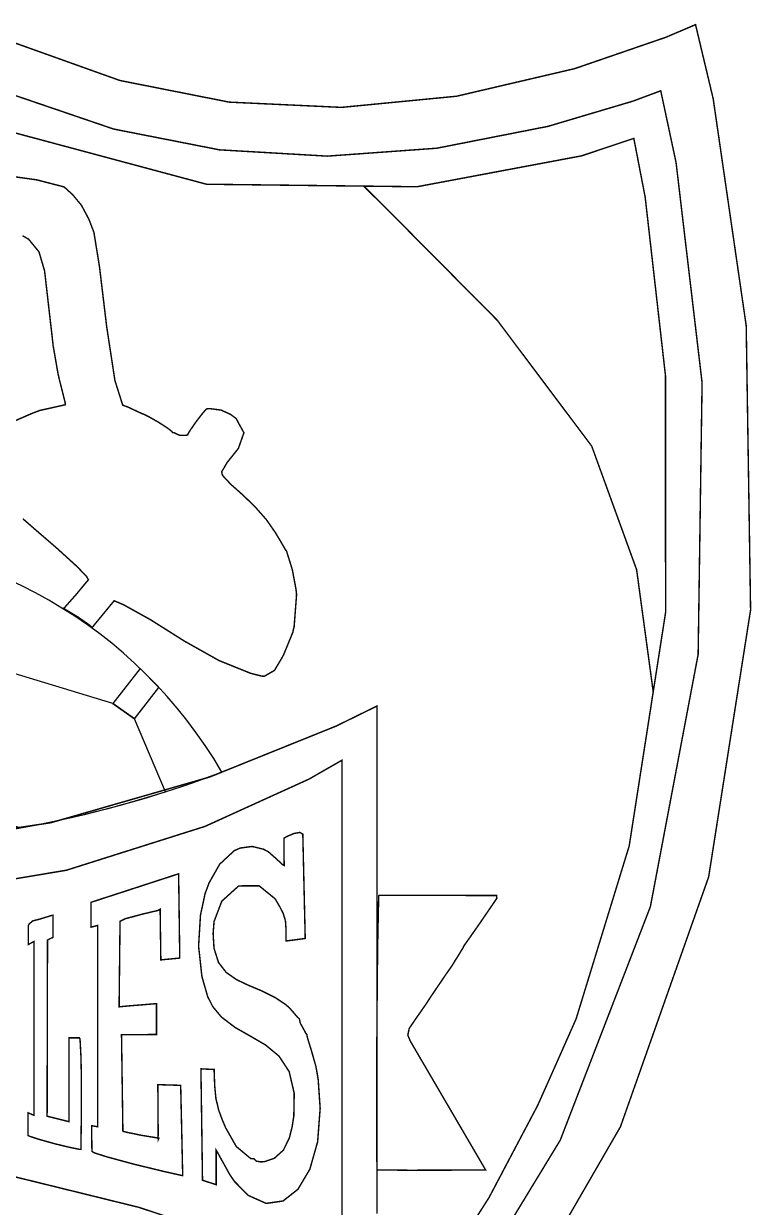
# Model space of a CAD drawing. Header units: millimetres. Extents: x -34.6 to 4, y -36.3 to 5.2.
# Drawn here: x -10.78 to 4.02, y -21.05 to 3.04 of the extents above; entities that cross this region are included whole.
import ezdxf

# ---------------------------------------------------------------- set-up
doc = ezdxf.new("R2010")
doc.units = ezdxf.units.MM

msp = doc.modelspace()

# ---------------------------------------------------------------- linework, layer by layer
at = {"color": 0}
for points in [[(-1.378, -24.144, 0.0293, 0.0293, 0), (1.359, -19.406, 0.0293, 0.0293, 0), (3.154, -14.32, 0.0293, 0.0293, 0), (4.007, -8.887, 0.0293, 0.0293, 0), (3.918, -3.105, 0.0293, 0.0293, 0), (3.246, 1.516, 0.0293, 0.0293, 0), (2.887, 3.024, 0.0293, 0.0293, 0), (2.286, 2.768, 0.0293, 0.0293, 0), (0.426, 2.128, 0.0293, 0.0293, 0), (-1.976, 1.567, 0.0293, 0.0293, 0), (-4.318, 1.34, 0.0293, 0.0293, 0), (-6.601, 1.447, 0.0293, 0.0293, 0), (-8.825, 1.887, 0.0293, 0.0293, 0), (-10.989, 2.661, 0.0293, 0.0293, 0)], [(-2.533, -24.063, 0.0293, 0.0293, 0), (0.134, -19.679, 0.0293, 0.0293, 0), (1.968, -14.927, 0.0293, 0.0293, 0), (2.94, -9.792, 0.0293, 0.0293, 0), (3.02, -4.262, 0.0293, 0.0293, 0), (2.491, 0.215, 0.0293, 0.0293, 0), (2.179, 1.678, 0.0293, 0.0293, 0), (1.616, 1.468, 0.0293, 0.0293, 0), (-0.115, 0.954, 0.0293, 0.0293, 0), (-2.378, 0.509, 0.0293, 0.0293, 0), (-4.606, 0.348, 0.0293, 0.0293, 0), (-6.799, 0.476, 0.0293, 0.0293, 0), (-8.953, 0.899, 0.0293, 0.0293, 0), (-11.067, 1.62, 0.0293, 0.0293, 0)], [(-2.814, -23.201, 0.0293, 0.0293, 0), (-1.314, -20.845, 0.0293, 0.0293, 0), (-0.325, -18.971, 0.0293, 0.0293, 0), (-0.038, -18.327, 0.0293, 0.0293, 0), (0.456, -17.213, 0.0293, 0.0293, 0), (1.537, -13.691, 0.0293, 0.0293, 0), (2.277, -8.942, 0.0293, 0.0293, 0), (2.276, -4.127, 0.0293, 0.0293, 0), (1.862, -0.486, 0.0293, 0.0293, 0), (1.631, 0.709, 0.0293, 0.0293, 0), (0.565, 0.353, 0.0293, 0.0293, 0), (-2.779, -0.275, 0.0293, 0.0293, 0), (-7.064, -0.224, 0.0293, 0.0293, 0), (-11.205, 0.887, 0.0293, 0.0293, 0)], [(-10.8, -7.032, 0.0293, 0.0293, 0), (-10.548, -7.252, 0.0293, 0.0293, 0), (-10.111, -7.629, 0.0293, 0.0293, 0), (-9.704, -7.999, 0.0293, 0.0293, 0), (-9.503, -8.208, 0.0293, 0.0293, 0), (-9.467, -8.275, 0.0293, 0.0293, 0), (-9.497, -8.309, 0.0293, 0.0293, 0), (-9.721, -8.579, 0.0293, 0.0293, 0), (-9.943, -8.83, 0.0293, 0.0293, 0), (-9.971, -8.855, 0.0293, 0.0293, 0), (-9.916, -8.891, 0.0293, 0.0293, 0), (-9.677, -9.033, 0.0293, 0.0293, 0), (-9.442, -9.198, 0.0293, 0.0293, 0), (-9.389, -9.246, 0.0293, 0.0293, 0), (-9.356, -9.203, 0.0293, 0.0293, 0), (-8.979, -8.744, 0.0293, 0.0293, 0), (-8.943, -8.701, 0.0293, 0.0293, 0), (-8.752, -8.782, 0.0293, 0.0293, 0), (-8.203, -9.087, 0.0293, 0.0293, 0), (-7.527, -9.514, 0.0293, 0.0293, 0), (-6.811, -9.917, 0.0293, 0.0293, 0), (-6.173, -10.175, 0.0293, 0.0293, 0), (-5.952, -10.232, 0.0293, 0.0293, 0), (-5.888, -10.238, 0.0293, 0.0293, 0), (-5.681, -10.119, 0.0293, 0.0293, 0), (-5.544, -9.888, 0.0293, 0.0293, 0), (-5.515, -9.838, 0.0293, 0.0293, 0), (-5.492, -9.794, 0.0293, 0.0293, 0), (-5.307, -9.342, 0.0293, 0.0293, 0), (-5.298, -9.294, 0.0293, 0.0293, 0), (-5.281, -9.232, 0.0293, 0.0293, 0), (-5.231, -8.577, 0.0293, 0.0293, 0), (-5.238, -8.508, 0.0293, 0.0293, 0), (-5.244, -8.46, 0.0293, 0.0293, 0), (-5.317, -8.069, 0.0293, 0.0293, 0), (-5.434, -7.695, 0.0293, 0.0293, 0), (-5.462, -7.655, 0.0293, 0.0293, 0), (-5.51, -7.57, 0.0293, 0.0293, 0), (-5.66, -7.317, 0.0293, 0.0293, 0), (-5.844, -7.052, 0.0293, 0.0293, 0), (-6.063, -6.803, 0.0293, 0.0293, 0), (-6.289, -6.582, 0.0293, 0.0293, 0), (-6.366, -6.511, 0.0293, 0.0293, 0), (-6.391, -6.488, 0.0293, 0.0293, 0), (-6.564, -6.336, 0.0293, 0.0293, 0), (-6.725, -6.164, 0.0293, 0.0293, 0), (-6.745, -6.13, 0.0293, 0.0293, 0), (-6.754, -6.074, 0.0293, 0.0293, 0), (-6.641, -5.884, 0.0293, 0.0293, 0), (-6.415, -5.601, 0.0293, 0.0293, 0), (-6.303, -5.283, 0.0293, 0.0293, 0), (-6.461, -4.992, 0.0293, 0.0293, 0), (-6.541, -4.933, 0.0293, 0.0293, 0), (-6.574, -4.908, 0.0293, 0.0293, 0), (-6.768, -4.82, 0.0293, 0.0293, 0), (-7.004, -4.79, 0.0293, 0.0293, 0), (-7.057, -4.795, 0.0293, 0.0293, 0), (-7.076, -4.809, 0.0293, 0.0293, 0), (-7.145, -4.889, 0.0293, 0.0293, 0), (-7.269, -5.049, 0.0293, 0.0293, 0), (-7.384, -5.214, 0.0293, 0.0293, 0), (-7.44, -5.304, 0.0293, 0.0293, 0), (-7.447, -5.326, 0.0293, 0.0293, 0), (-7.486, -5.336, 0.0293, 0.0293, 0), (-7.611, -5.334, 0.0293, 0.0293, 0), (-7.718, -5.284, 0.0293, 0.0293, 0), (-7.755, -5.276, 0.0293, 0.0293, 0), (-7.77, -5.254, 0.0293, 0.0293, 0), (-7.859, -5.185, 0.0293, 0.0293, 0), (-8.04, -5.068, 0.0293, 0.0293, 0), (-8.234, -4.958, 0.0293, 0.0293, 0), (-8.345, -4.903, 0.0293, 0.0293, 0), (-8.376, -4.893, 0.0293, 0.0293, 0), (-8.669, -4.756, 0.0293, 0.0293, 0), (-8.768, -4.721, 0.0293, 0.0293, 0), (-8.927, -4.22, 0.0293, 0.0293, 0), (-9.094, -3.129, 0.0293, 0.0293, 0), (-9.24, -1.912, 0.0293, 0.0293, 0), (-9.354, -1.205, 0.0293, 0.0293, 0), (-9.433, -0.998, 0.0293, 0.0293, 0), (-9.461, -0.928, 0.0293, 0.0293, 0), (-9.608, -0.652, 0.0293, 0.0293, 0), (-9.79, -0.433, 0.0293, 0.0293, 0), (-9.835, -0.393, 0.0293, 0.0293, 0), (-9.96, -0.279, 0.0293, 0.0293, 0), (-10.512, -0.136, 0.0293, 0.0293, 0), (-11.753, 0.039, 0.0293, 0.0293, 0)], [(-10.807, -1.272, 0.0293, 0.0293, 0), (-10.746, -1.307, 0.0293, 0.0293, 0), (-10.684, -1.342, 0.0293, 0.0293, 0), (-10.472, -1.6, 0.0293, 0.0293, 0), (-10.36, -1.981, 0.0293, 0.0293, 0), (-10.348, -2.078, 0.0293, 0.0293, 0), (-10.19, -3.453, 0.0293, 0.0293, 0), (-10.185, -3.506, 0.0293, 0.0293, 0), (-10.089, -4.057, 0.0293, 0.0293, 0), (-10.078, -4.109, 0.0293, 0.0293, 0), (-10.067, -4.163, 0.0293, 0.0293, 0), (-9.941, -4.663, 0.0293, 0.0293, 0), (-9.936, -4.712, 0.0293, 0.0293, 0), (-9.977, -4.721, 0.0293, 0.0293, 0), (-10.452, -4.827, 0.0293, 0.0293, 0), (-10.489, -4.841, 0.0293, 0.0293, 0), (-10.605, -4.884, 0.0293, 0.0293, 0), (-11.053, -5.079, 0.0293, 0.0293, 0)], [(-26.848, -23.555, 0.0293, 0.0293, 0), (-26.848, -10.844, 0.0293, 0.0293, 0), (-26.848, -10.844, 0.0293, 0.0293, 0), (-26.227, -11.137, 0.0293, 0.0293, 0), (-24.322, -11.931, 0.0293, 0.0293, 0), (-21.721, -12.81, 0.0293, 0.0293, 0), (-19.028, -13.429, 0.0293, 0.0293, 0), (-16.226, -13.737, 0.0293, 0.0293, 0), (-13.298, -13.683, 0.0293, 0.0293, 0), (-10.229, -13.218, 0.0293, 0.0293, 0), (-7.001, -12.289, 0.0293, 0.0293, 0), (-4.425, -11.251, 0.0293, 0.0293, 0), (-3.596, -10.844, 0.0293, 0.0293, 0), (-3.596, -14.021, 0.0293, 0.0293, 0), (-3.596, -21.172, 0.0293, 0.0293, 0)]]:
    msp.add_lwpolyline(points, format="xyseb", dxfattribs=at)
at = {"color": 6}
msp.add_lwpolyline([(-3.864, -0.262, 0.0293, 0.0293, 0), (-3.149, -0.975, 0.0293, 0.0293, 0), (-1.15, -2.99, 0.0293, 0.0293, 0), (0.774, -5.553, 0.0293, 0.0293, 0), (1.688, -8.068, 0.0293, 0.0293, 0), (2.026, -10.554, 0.0293, 0.0293, 0), (2.277, -8.942, 0.0293, 0.0293, 0), (2.276, -4.127, 0.0293, 0.0293, 0), (1.862, -0.486, 0.0293, 0.0293, 0), (1.631, 0.709, 0.0293, 0.0293, 0), (0.565, 0.353, 0.0293, 0.0293, 0), (-2.779, -0.275, 0.0293, 0.0293, 0), (-3.864, -0.262, 0.0293, 0.0293, 0)], format="xyseb", close=True, dxfattribs=at)
at = {"color": 1}
msp.add_lwpolyline([(-23.355, -12.258, 0.179811), (-6.75, -12.188, 0.578008)], format="xyb", close=True, dxfattribs=at)
at = {"color": 2}
msp.add_lwpolyline([(-12.92, -12.625), (-10.849, -13.325, 0.031913), (-7.901, -12.587), (-8.528, -11.105), (-8.967, -10.792), (-12.059, -9.853), (-12.795, -9.983), (-13.4, -11.966)], format="xyb", close=True, dxfattribs=at)
msp.add_lwpolyline([(-8.528, -11.105), (-8.031, -10.464), (-8.415, -10.077), (-8.967, -10.792)], close=True, dxfattribs=at)
at = {"color": 0}
for points in [[(-26.109, -11.946, 0.0293, 0.0293, 0), (-25.501, -12.251, 0.0293, 0.0293, 0), (-23.62, -13.05, 0.0293, 0.0293, 0), (-21.013, -13.908, 0.0293, 0.0293, 0), (-18.314, -14.486, 0.0293, 0.0293, 0), (-15.548, -14.747, 0.0293, 0.0293, 0), (-12.739, -14.658, 0.0293, 0.0293, 0), (-9.913, -14.185, 0.0293, 0.0293, 0), (-7.094, -13.293, 0.0293, 0.0293, 0), (-4.977, -12.33, 0.0293, 0.0293, 0), (-4.307, -11.946, 0.0293, 0.0293, 0), (-4.307, -22.55, 0.0293, 0.0293, 0), (-4.776, -22.347, 0.0293, 0.0293, 0), (-6.205, -21.787, 0.0293, 0.0293, 0), (-8.436, -21.047, 0.0293, 0.0293, 0), (-10.953, -20.427, 0.0293, 0.0293, 0), (-13.705, -20.023, 0.0293, 0.0293, 0), (-16.646, -19.936, 0.0293, 0.0293, 0), (-19.727, -20.263, 0.0293, 0.0293, 0), (-22.897, -21.101, 0.0293, 0.0293, 0), (-25.341, -22.124, 0.0293, 0.0293, 0), (-26.109, -22.55, 0.0293, 0.0293, 0), (-26.109, -11.946, 0.0293, 0.0293, 0)], [(-5.31, -19.336, 0.0293, 0.0293, 0), (-5.322, -19.411, 0.0293, 0.0293, 0), (-5.379, -19.636, 0.0293, 0.0293, 0), (-5.499, -19.881, 0.0293, 0.0293, 0), (-5.685, -20.049, 0.0293, 0.0293, 0), (-5.888, -20.117, 0.0293, 0.0293, 0), (-5.956, -20.121, 0.0293, 0.0293, 0), (-5.979, -20.117, 0.0293, 0.0293, 0), (-6.048, -20.107, 0.0293, 0.0293, 0), (-6.085, -20.071, 0.0293, 0.0293, 0), (-6.096, -20.059, 0.0293, 0.0293, 0), (-6.166, -20.052, 0.0293, 0.0293, 0), (-6.458, -19.808, 0.0293, 0.0293, 0), (-6.673, -19.43, 0.0293, 0.0293, 0), (-6.704, -19.357, 0.0293, 0.0293, 0), (-6.734, -19.287, 0.0293, 0.0293, 0), (-6.814, -19.073, 0.0293, 0.0293, 0), (-6.872, -18.833, 0.0293, 0.0293, 0), (-6.897, -18.576, 0.0293, 0.0293, 0), (-6.906, -18.324, 0.0293, 0.0293, 0), (-6.908, -18.241, 0.0293, 0.0293, 0), (-7.177, -18.227, 0.0293, 0.0293, 0), (-7.145, -20.495, 0.0293, 0.0293, 0), (-6.868, -20.584, 0.0293, 0.0293, 0), (-6.868, -19.881, 0.0293, 0.0293, 0), (-6.841, -19.926, 0.0293, 0.0293, 0), (-6.598, -20.366, 0.0293, 0.0293, 0), (-6.569, -20.411, 0.0293, 0.0293, 0), (-6.495, -20.519, 0.0293, 0.0293, 0), (-6.212, -20.804, 0.0293, 0.0293, 0), (-5.85, -20.966, 0.0293, 0.0293, 0), (-5.506, -20.917, 0.0293, 0.0293, 0), (-5.203, -20.678, 0.0293, 0.0293, 0), (-4.961, -20.27, 0.0293, 0.0293, 0), (-4.803, -19.714, 0.0293, 0.0293, 0), (-4.751, -19.031, 0.0293, 0.0293, 0), (-4.792, -18.436, 0.0293, 0.0293, 0), (-4.826, -18.242, 0.0293, 0.0293, 0), (-4.839, -18.173, 0.0293, 0.0293, 0), (-4.926, -17.867, 0.0293, 0.0293, 0), (-5.011, -17.589, 0.0293, 0.0293, 0), (-5.022, -17.533, 0.0293, 0.0293, 0), (-5.025, -17.531, 0.0293, 0.0293, 0), (-5.062, -17.467, 0.0293, 0.0293, 0), (-5.106, -17.387, 0.0293, 0.0293, 0), (-5.111, -17.378, 0.0293, 0.0293, 0), (-5.122, -17.357, 0.0293, 0.0293, 0), (-5.157, -17.295, 0.0293, 0.0293, 0), (-5.167, -17.245, 0.0293, 0.0293, 0), (-5.168, -17.229, 0.0293, 0.0293, 0), (-5.168, -17.229, 0.0293, 0.0293, 0), (-5.177, -17.212, 0.0293, 0.0293, 0), (-5.176, -17.208, 0.0293, 0.0293, 0), (-5.205, -17.184, 0.0293, 0.0293, 0), (-5.288, -17.088, 0.0293, 0.0293, 0), (-5.374, -16.988, 0.0293, 0.0293, 0), (-5.403, -16.963, 0.0293, 0.0293, 0), (-5.465, -16.91, 0.0293, 0.0293, 0), (-5.67, -16.775, 0.0293, 0.0293, 0), (-5.944, -16.639, 0.0293, 0.0293, 0), (-6.21, -16.527, 0.0293, 0.0293, 0), (-6.454, -16.411, 0.0293, 0.0293, 0), (-6.663, -16.265, 0.0293, 0.0293, 0), (-6.82, -16.061, 0.0293, 0.0293, 0), (-6.911, -15.773, 0.0293, 0.0293, 0), (-6.929, -15.472, 0.0293, 0.0293, 0), (-6.921, -15.373, 0.0293, 0.0293, 0), (-6.911, -15.231, 0.0293, 0.0293, 0), (-6.753, -14.816, 0.0293, 0.0293, 0), (-6.409, -14.504, 0.0293, 0.0293, 0), (-5.992, -14.503, 0.0293, 0.0293, 0), (-5.666, -14.768, 0.0293, 0.0293, 0), (-5.6, -14.882, 0.0293, 0.0293, 0), (-5.574, -14.926, 0.0293, 0.0293, 0), (-5.503, -15.065, 0.0293, 0.0293, 0), (-5.458, -15.212, 0.0293, 0.0293, 0), (-5.446, -15.381, 0.0293, 0.0293, 0), (-5.448, -15.565, 0.0293, 0.0293, 0), (-5.448, -15.626, 0.0293, 0.0293, 0), (-5.055, -15.574, 0.0293, 0.0293, 0), (-5.104, -13.46, 0.0293, 0.0293, 0), (-5.104, -13.46, 0.0293, 0.0293, 0), (-5.106, -13.46, 0.0293, 0.0293, 0), (-5.106, -13.46, 0.0293, 0.0293, 0), (-5.109, -13.447, 0.0293, 0.0293, 0), (-5.166, -13.416, 0.0293, 0.0293, 0), (-5.281, -13.437, 0.0293, 0.0293, 0), (-5.403, -13.487, 0.0293, 0.0293, 0), (-5.471, -13.523, 0.0293, 0.0293, 0), (-5.487, -13.535, 0.0293, 0.0293, 0), (-5.484, -14.087, 0.0293, 0.0293, 0), (-5.519, -14.069, 0.0293, 0.0293, 0), (-5.647, -13.949, 0.0293, 0.0293, 0), (-5.805, -13.81, 0.0293, 0.0293, 0), (-5.856, -13.784, 0.0293, 0.0293, 0), (-5.9, -13.759, 0.0293, 0.0293, 0), (-6.134, -13.701, 0.0293, 0.0293, 0), (-6.378, -13.734, 0.0293, 0.0293, 0), (-6.427, -13.756, 0.0293, 0.0293, 0), (-6.499, -13.787, 0.0293, 0.0293, 0), (-6.796, -14.063, 0.0293, 0.0293, 0), (-7.009, -14.439, 0.0293, 0.0293, 0), (-7.04, -14.521, 0.0293, 0.0293, 0), (-7.092, -14.658, 0.0293, 0.0293, 0), (-7.186, -15.096, 0.0293, 0.0293, 0), (-7.225, -15.73, 0.0293, 0.0293, 0), (-7.157, -16.349, 0.0293, 0.0293, 0), (-7.04, -16.757, 0.0293, 0.0293, 0), (-6.977, -16.881, 0.0293, 0.0293, 0), (-6.937, -16.961, 0.0293, 0.0293, 0), (-6.76, -17.173, 0.0293, 0.0293, 0), (-6.48, -17.386, 0.0293, 0.0293, 0), (-6.169, -17.563, 0.0293, 0.0293, 0), (-5.86, -17.743, 0.0293, 0.0293, 0), (-5.587, -17.97, 0.0293, 0.0293, 0), (-5.382, -18.283, 0.0293, 0.0293, 0), (-5.279, -18.724, 0.0293, 0.0293, 0), (-5.287, -19.185, 0.0293, 0.0293, 0), (-5.31, -19.336, 0.0293, 0.0293, 0)], [(-8.793, -17.534, 0.0293, 0.0293, 0), (-8.082, -17.528, 0.0293, 0.0293, 0), (-8.081, -16.9, 0.0293, 0.0293, 0), (-8.661, -16.948, 0.0293, 0.0293, 0), (-8.842, -16.965, 0.0293, 0.0293, 0), (-8.823, -15.225, 0.0293, 0.0293, 0), (-8.716, -15.172, 0.0293, 0.0293, 0), (-8.381, -15.082, 0.0293, 0.0293, 0), (-8.058, -15.005, 0.0293, 0.0293, 0), (-8.007, -14.98, 0.0293, 0.0293, 0), (-7.993, -16.01, 0.0293, 0.0293, 0), (-7.608, -15.973, 0.0293, 0.0293, 0), (-7.631, -14.258, 0.0293, 0.0293, 0), (-9.416, -14.839, 0.0293, 0.0293, 0), (-9.414, -15.345, 0.0293, 0.0293, 0), (-9.277, -15.308, 0.0293, 0.0293, 0), (-9.277, -19.406, 0.0293, 0.0293, 0), (-9.394, -19.386, 0.0293, 0.0293, 0), (-9.402, -19.385, 0.0293, 0.0293, 0), (-9.395, -19.906, 0.0293, 0.0293, 0), (-9.358, -19.933, 0.0293, 0.0293, 0), (-9.086, -20.02, 0.0293, 0.0293, 0), (-8.528, -20.171, 0.0293, 0.0293, 0), (-7.942, -20.313, 0.0293, 0.0293, 0), (-7.623, -20.385, 0.0293, 0.0293, 0), (-7.548, -20.401, 0.0293, 0.0293, 0), (-7.589, -18.563, 0.0293, 0.0293, 0), (-8.054, -18.549, 0.0293, 0.0293, 0), (-8.046, -19.669, 0.0293, 0.0293, 0), (-8.033, -19.638, 0.0293, 0.0293, 0), (-8.388, -19.58, 0.0293, 0.0293, 0), (-8.685, -19.519, 0.0293, 0.0293, 0), (-8.765, -19.498, 0.0293, 0.0293, 0), (-8.793, -17.534, 0.0293, 0.0293, 0)], [(-2.17, -20.289, 0.0293, 0.0293, 0), (-1.385, -20.284, 0.0293, 0.0293, 0), (-2.866, -17.75, 0.0293, 0.0293, 0), (-2.892, -17.704, 0.0293, 0.0293, 0), (-2.916, -17.666, 0.0293, 0.0293, 0), (-2.968, -17.541, 0.0293, 0.0293, 0), (-2.939, -17.405, 0.0293, 0.0293, 0), (-2.801, -17.202, 0.0293, 0.0293, 0), (-2.607, -16.924, 0.0293, 0.0293, 0), (-2.546, -16.831, 0.0293, 0.0293, 0), (-2.515, -16.782, 0.0293, 0.0293, 0), (-2.185, -16.294, 0.0293, 0.0293, 0), (-2.146, -16.24, 0.0293, 0.0293, 0), (-2.063, -16.121, 0.0293, 0.0293, 0), (-2.004, -16.021, 0.0293, 0.0293, 0), (-1.985, -15.993, 0.0293, 0.0293, 0), (-1.968, -15.967, 0.0293, 0.0293, 0), (-1.841, -15.759, 0.0293, 0.0293, 0), (-1.832, -15.734, 0.0293, 0.0293, 0), (-1.493, -15.251, 0.0293, 0.0293, 0), (-1.465, -15.209, 0.0293, 0.0293, 0), (-1.189, -14.805, 0.0293, 0.0293, 0), (-1.156, -14.755, 0.0293, 0.0293, 0), (-1.162, -14.7, 0.0293, 0.0293, 0), (-3.551, -14.694, 0.0293, 0.0293, 0), (-3.561, -14.711, 0.0293, 0.0293, 0), (-3.565, -14.937, 0.0293, 0.0293, 0), (-3.578, -15.542, 0.0293, 0.0293, 0), (-3.589, -16.391, 0.0293, 0.0293, 0), (-3.596, -17.369, 0.0293, 0.0293, 0), (-3.6, -18.363, 0.0293, 0.0293, 0), (-3.597, -19.256, 0.0293, 0.0293, 0), (-3.599, -19.934, 0.0293, 0.0293, 0), (-3.596, -20.196, 0.0293, 0.0293, 0), (-3.596, -20.284, 0.0293, 0.0293, 0), (-2.939, -20.291, 0.0293, 0.0293, 0), (-2.17, -20.289, 0.0293, 0.0293, 0)], [(-10.307, -19.191, 0.0293, 0.0293, 0), (-10.299, -15.605, 0.0293, 0.0293, 0), (-10.187, -15.55, 0.0293, 0.0293, 0), (-10.185, -15.101, 0.0293, 0.0293, 0), (-10.212, -15.105, 0.0293, 0.0293, 0), (-10.444, -15.176, 0.0293, 0.0293, 0), (-10.47, -15.184, 0.0293, 0.0293, 0), (-10.501, -15.192, 0.0293, 0.0293, 0), (-10.603, -15.218, 0.0293, 0.0293, 0), (-10.673, -15.28, 0.0293, 0.0293, 0), (-10.687, -15.307, 0.0293, 0.0293, 0), (-10.688, -15.696, 0.0293, 0.0293, 0), (-10.572, -15.634, 0.0293, 0.0293, 0), (-10.576, -19.172, 0.0293, 0.0293, 0), (-10.695, -19.122, 0.0293, 0.0293, 0), (-10.694, -19.585, 0.0293, 0.0293, 0), (-10.649, -19.605, 0.0293, 0.0293, 0), (-10.472, -19.662, 0.0293, 0.0293, 0), (-10.147, -19.753, 0.0293, 0.0293, 0), (-9.828, -19.83, 0.0293, 0.0293, 0), (-9.658, -19.864, 0.0293, 0.0293, 0), (-9.62, -19.867, 0.0293, 0.0293, 0), (-9.619, -19.843, 0.0293, 0.0293, 0), (-9.618, -19.746, 0.0293, 0.0293, 0), (-9.614, -19.487, 0.0293, 0.0293, 0), (-9.61, -19.133, 0.0293, 0.0293, 0), (-9.609, -18.734, 0.0293, 0.0293, 0), (-9.611, -18.334, 0.0293, 0.0293, 0), (-9.618, -17.98, 0.0293, 0.0293, 0), (-9.632, -17.719, 0.0293, 0.0293, 0), (-9.637, -17.619, 0.0293, 0.0293, 0), (-9.653, -17.595, 0.0293, 0.0293, 0), (-9.68, -17.597, 0.0293, 0.0293, 0), (-9.862, -17.596, 0.0293, 0.0293, 0), (-9.861, -19.303, 0.0293, 0.0293, 0)]]:
    msp.add_lwpolyline(points, format="xyseb", close=True, dxfattribs=at)

doc.saveas('drawing.dxf')
